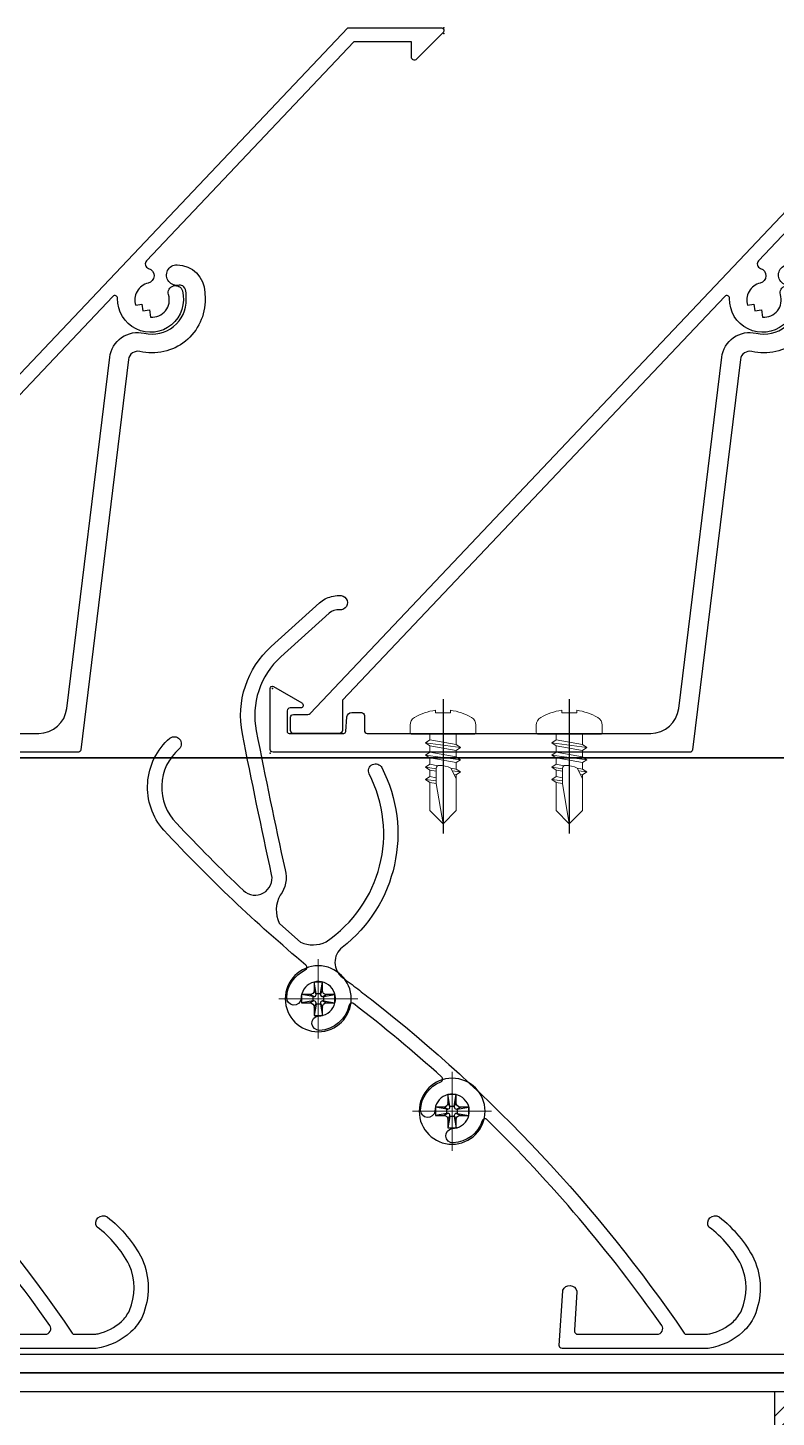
# Model space of a CAD drawing. Header units: millimetres. Extents: x 652937 to 1670132, y 1473552 to 2851037.
# Drawn here: x 781861.5 to 781941, y 1493855 to 1494002.5 of the extents above; entities that cross this region are included whole.
import ezdxf

# ---------------------------------------------------------------- set-up
doc = ezdxf.new("R2010")
doc.units = ezdxf.units.MM
doc.set_wipeout_variables(frame=1)
doc.linetypes.add('CENTER', pattern=[50.800000000000004, 31.75, -6.35, 6.35, -6.35])
doc.linetypes.add('HIDDEN', pattern=[0.375, 0.25, -0.125])
doc.layers.add('000 - STRUCTURE_STEEL_ACCESORIES_DEF_SUB', color=7, linetype='Continuous', plot=False)
doc.layers.add('010 - ASPG_EXTR_DEF_SUB', color=7, linetype='Continuous', plot=False)
for name, color, linetype in [('000 - STRUCTURE_STEEL_ACCESORIES_SUB_COLOR_3', 7, 'Continuous'), ('010 - ASPG_ACCESSORIES_HATCH_', 7, 'Continuous'), ('010 - ASPG_ACCESSORIES_MAIN_COLOR_1', 7, 'Continuous'), ('010 - ASPG_ACCESSORIES_SUB_COLOR_1', 7, 'Continuous'), ('010 - ASPG_EXTR_MAIN_COLOR_2', 7, 'Continuous'), ('010 - ASPG_FASTERN_HIDDEN_', 7, 'Continuous'), ('010 - ASPG_FASTERN_MAIN_COLOR_1', 7, 'Continuous'), ('010 - ASPG_FASTERN_SUB_COLOR_2', 7, 'Continuous'), ('010 - ASPG_FRAMING_MAIN_COLOR_2', 7, 'Continuous'), ('010 - ASPG_FRAMING_SUB_COLOR_2', 7, 'Continuous'), ('010 - ASPG_FRAMING_WIPEOUT_', 7, 'Continuous'), ('BOLT & SCREW', 7, 'Continuous'), ('Center Line', 7, 'CENTER'), ('tube-stopper', 7, 'Continuous')]:
    doc.layers.add(name, color=color, linetype=linetype)
doc.layers.add('12-GRID', color=7, linetype='CENTER', lineweight=13)
doc.layers.add('SCREW', color=7, linetype='Continuous', lineweight=5)

# ---------------------------------------------------------------- blocks, each defined once
blk = doc.blocks.new('*U8431')
at = {"layer": '12-GRID', "color": 7, "linetype": 'CENTER'}
blk.add_line((0, 6.142561988594025), (0, -18.19999999999891), dxfattribs=at)
at = {"layer": 'BOLT & SCREW', "color": 7}
for p, q in [((-4.170000000000073, 5.049999999999272), (-4.170000000000073, 1.200000000000728)), ((3.127500000000509, 5.450000000000728), (-3.127500000000509, 5.450000000000728)), ((-2.084999999999127, 5.049999999999272), (-2.084999999999127, 1.200000000000728)), ((2.084999999999127, 5.049999999999272), (2.084999999999127, 1.200000000000728)), ((4.170000000000073, 5.049999999999272), (4.170000000000073, 1.200000000000728)), ((-5.5, 0.5499999999992724), (-5.5, 0)), ((5.5, 0), (-5.5, 0)), ((-5.200000000000728, 0.8500000000003638), (-4.170000000000073, 1.200000000000728)), ((5.200000000000728, 0.8500000000003638), (-5.200000000000728, 0.8500000000003638)), ((4.170000000000073, 1.200000000000728), (-4.170000000000073, 1.200000000000728)), ((-2.57630675031578, 0.8500000000003638), (-2.084999999999127, 1.200000000000728)), ((-2.084999999999127, -1.547816335794778), (-2.084999999999127, 0)), ((2.44630675031658, 0.8500000000003638), (2.084999999999127, 1.200000000000728)), ((2.084999999999013, -1.047816335789321), (2.084999999999127, 0)), ((5.200000000000728, 0.8500000000003638), (4.170000000000073, 1.200000000000728)), ((5.5, 0.5499999999992724), (5.5, 0)), ((-2.729999999999563, -1.899999999995998), (2.729999999999563, -1.399999999995998)), ((-2.084999999999127, -1.547816335789321), (2.084999999999127, -1.047816335789321)), ((2.729999999999563, -1.399999999995998), (2.084999999999127, -1.047816335789321)), ((2.729999999999563, -1.399999999995998), (2.084999999999127, -1.752183664200857)), ((-2.729999999999563, -1.899999999995998), (-2.084999999999127, -1.547816335789321)), ((-2.729999999999563, -1.899999999995998), (-2.084999999999127, -2.252183664200857)), ((-2.084999999999127, -2.252183664200857), (2.084999999999127, -1.752183664200857)), ((-2.084999999999013, -3.347816335790412), (-2.084999999999127, -2.252183664206314)), ((-2.084999999999127, -3.347816335790412), (2.084999999999127, -2.847816335790412)), ((2.084999999999013, -2.847816335790412), (2.0849999999989, -1.752183664201084)), ((2.729999999999563, -3.19999999999709), (2.084999999999127, -2.847816335790412)), ((-2.729999999999563, -3.69999999999709), (2.729999999999563, -3.19999999999709)), ((-2.729999999999563, -3.69999999999709), (-2.084999999999127, -3.347816335790412)), ((-2.729999999999563, -3.69999999999709), (-2.084999999999127, -4.052183664201948)), ((-2.084999999999127, -4.052183664201948), (2.084999999999127, -3.552183664201948)), ((-2.0849999999989, -5.147816335791504), (-2.084999999999013, -4.052183664201948)), ((2.729999999999563, -3.19999999999709), (2.084999999999127, -3.552183664201948)), ((2.084999999999241, -4.647816335791504), (2.084999999999241, -3.552183664201948)), ((-2.729999999999563, -5.499999999998181), (2.729999999999563, -4.999999999998181)), ((-2.729999999999563, -5.499999999998181), (2.729999999999563, -4.999999999998181)), ((-2.729999999999563, -5.499999999998181), (-2.084999999999127, -5.147816335791504)), ((-2.729999999999563, -5.499999999998181), (-2.084999999999127, -5.147816335791504)), ((-2.729999999999563, -5.499999999998181), (-2.084999999999127, -5.852183664203039)), ((-2.729999999999563, -5.499999999998181), (-2.084999999999127, -5.852183664203039)), ((-2.084999999999127, -5.147816335791504), (2.084999999999127, -4.647816335791504)), ((-2.084999999999127, -5.147816335791504), (2.084999999999127, -4.647816335791504)), ((-2.084999999999127, -5.852183664203039), (2.084999999999127, -5.352183664203039)), ((-2.084999999999127, -5.852183664203039), (2.084999999999127, -5.352183664203039)), ((-2.084999999999127, -6.947816335792595), (-2.0849999999989, -5.852183664203039)), ((-2.084999999999127, -6.947816335792595), (-2.084999999999127, -5.852183664203039)), ((2.729999999999563, -4.999999999998181), (2.084999999999127, -4.647816335791504)), ((2.729999999999563, -4.999999999998181), (2.084999999999127, -4.647816335791504)), ((2.729999999999563, -4.999999999998181), (2.084999999999127, -5.352183664203039)), ((2.729999999999563, -4.999999999998181), (2.084999999999127, -5.352183664203039)), ((2.084999999999127, -6.447816335792595), (2.084999999999127, -5.352183664203039)), ((2.084999999999127, -6.447816335792595), (2.084999999999241, -5.352183664203039)), ((-2.729999999999563, -7.299999999999272), (2.729999999999563, -6.799999999999272)), ((-2.729999999999563, -7.299999999999272), (-2.084999999999127, -6.947816335792595)), ((-2.729999999999563, -7.299999999999272), (-2.084999999999127, -7.652183664204131)), ((-2.084999999999127, -6.947816335792595), (2.084999999999127, -6.447816335792595)), ((-2.084999999999127, -7.652183664204131), (2.084999999999127, -7.152183664204131)), ((2.729999999999563, -6.799999999999272), (2.084999999999127, -6.447816335792595)), ((2.729999999999563, -6.799999999999272), (2.084999999999127, -7.152183664204131)), ((2.084999999999127, -8.247816335793686), (2.084999999999127, -7.152183664204131)), ((-2.729999999999563, -9.099999999998545), (-2.084999999999127, -8.747816335793686)), ((-2.084999999999127, -8.747816335793686), (-2.084999999999127, -7.652183664204131)), ((-2.084999999999127, -8.747816335793686), (-1.064489079482883, -8.605286877620529)), ((0.4333070988686814, -8.43729858455481), (2.084999999999127, -8.247816335793686)), ((0.7141825614198751, -8.775605983184505), (2.729999999999563, -8.599999999998545)), ((2.729999999999563, -8.599999999998545), (2.084999999999127, -8.247816335793686)), ((2.729999999999563, -8.599999999998545), (2.084999999999127, -8.952183664205222)), ((-2.729999999999563, -9.099999999998545), (-1.568355612604137, -8.982641209644498)), ((-2.729999999999563, -9.099999999998545), (-2.084999999999127, -9.452183664205222)), ((-2.084999999999127, -9.452183664205222), (-1.629698446698967, -9.388594061787444)), ((-2.084999999999127, -10.54781633579296), (-2.084999999999127, -9.452183664205222)), ((0.7141825614198751, -9.102437496409038), (2.084999999999127, -8.952183664205222)), ((0.7141825614198751, -10.20507654483481), (2.084999999999127, -10.04781633579296)), ((2.084999999999127, -10.04781633579296), (2.084999999999127, -8.952183664205222)), ((2.729999999999563, -10.39999999999964), (2.084999999999127, -10.04781633579296)), ((-2.729999999999563, -10.89999999999964), (-2.084999999999127, -10.54781633579296)), ((-2.729999999999563, -10.89999999999964), (-1.844567201240352, -10.81054635710279)), ((-2.729999999999563, -10.89999999999964), (-2.084999999999127, -11.25218366420449)), ((-2.084999999999127, -10.54781633579296), (-1.798826981090315, -10.50784803706301)), ((-2.084999999999127, -11.25218366420449), (-1.907557413303948, -11.22740118002912)), ((-2.084999999999127, -12.40167565273805), (-2.084999999999127, -11.25218366420449)), ((0.7141825614198751, -10.57560598318378), (2.729999999999563, -10.39999999999964)), ((0.7141825614198751, -10.90243749640831), (2.084999999999127, -10.75218366420449)), ((2.729999999999563, -10.39999999999964), (2.084999999999127, -10.75218366420449)), ((2.084999999999127, -10.75218366420449), (2.084999999999127, -15.59999999999854)), ((-2.084999999999127, -12.40167565273805), (-2.084999999999127, -15.59999999999854)), ((0, -17.19999999999891), (-2.084999999999127, -15.59999999999854)), ((0, -17.19999999999891), (2.084999999999127, -15.59999999999854))]:
    blk.add_line(p, q, dxfattribs=at)
blk.add_lwpolyline([(0, -17.19999999999891), (0.7141825614198751, -11.45704931750151), (0.7141825614198751, -8.736688384093213, 0.4176573264866609), (0.4106596181591158, -8.436709070021607, 0.07099332720072511), (-1.529698998669119, -8.726820576112004), (-2.084999999999127, -12.40167565273805)], format="xyb", dxfattribs=at)
for centre, radius, start, end in [((-3.127500000000509, 3.891492187500262), 1.55850781249987, 48.01707852331997, 131.98292147668), ((0, -0.1840312499989523), 5.634031249999114, 68.2799117114248, 111.7200882885752), ((3.127500000000509, 3.891492187500262), 1.558507812499965, 48.01707852331997, 131.98292147668), ((-5.200000000000728, 0.5499999999992724), 0.3, 90, 180), ((5.200000000000728, 0.5499999999992724), 0.3, 0, 90)]:
    blk.add_arc(centre, radius, start, end, dxfattribs=at)
blk = doc.blocks.new('G$C7D677D58')
at = {"layer": 'tube-stopper'}
h = blk.add_hatch(dxfattribs=at)
h.set_pattern_fill('ANSI35', scale=0.02, angle=280.6768409131589, style=0)
h.set_pattern_definition([(145.6768409131589, (67.45353497568851, -13.09426057516771), (0.00281929956869494, 0.00412935224241727), []), (145.6768409131589, (67.45006064978782, -13.09491560150343), (0.00281929956869494, 0.00412935224241727), [0.006249999999999968, -0.001249999999999992, 0, -0.001249999999999992])])
h.paths.add_polyline_path([(0.02989179726182556, 0.01545000000078289), (0.02447319464567954, 0.01545000000078289), (0.02447319464567954, 0.0005500000004303729), (0.02989179726182556, 0.0005500000004303729)])
at = {"layer": '000 - STRUCTURE_STEEL_ACCESORIES_DEF_SUB', "color": 7, "ltscale": 0.1}
blk.add_line((0.03829179726176335, 0.007999999999924512), (0, 0.007999999999924512, -2.806346833239134e-06), dxfattribs=at)
at = {"layer": '000 - STRUCTURE_STEEL_ACCESORIES_SUB_COLOR_3', "color": 7}
for p, q in [((0.01247319464710017, 0.01492820323028354, -2.806346833239134e-06), (0.007673194646940829, 0.01492820323028354, -2.806346833239134e-06)), ((0.01327319464712673, 0, -2.806346833239134e-06), (0.01327319464712673, 0.01599999999996271, -2.806346833239134e-06)), ((0.01327319464712673, 0.01599999999996271, -2.806346833239134e-06), (0.01447319464705288, 0.01599999999996271, -2.806346833239134e-06)), ((0.01447319464705288, 0.01599999999996271, -2.806346833239134e-06), (0.01447319464705288, 0, -2.806346833239134e-06)), ((0.02989179726182556, 0), (0.02989179726182556, 0.01599999999996271)), ((0.02989179726182556, 0.01599999999996271), (0.03109179726175171, 0.01599999999996271)), ((0.03109179726175171, 0.01599999999996271), (0.03109179726175171, 0)), ((0.03109179726175171, 0.001071796769679167), (0.03109179726175171, 0.01492820323028354)), ((0.03589179726191105, 0.01492820323028354), (0.03109179726175171, 0.01492820323028354)), ((0.002400000000079672, 0.01199999999994361, -2.806346833239134e-06), (0.001600000000053114, 0.01119999999991705, -2.806346833239134e-06)), ((0.006873194647141645, 0.01199999999994361, -2.806346833239134e-06), (0.002400000000079672, 0.01199999999994361, -2.806346833239134e-06)), ((0.006873194647141645, 0.002803847577297347, -2.806346833239134e-06), (0.006873194647141645, 0.01319615242266536, -2.806346833239134e-06)), ((0.01327319464712673, 0.002803847577297347, -2.806346833239134e-06), (0.01327319464712673, 0.01319615242266536, -2.806346833239134e-06)), ((0.03669179726193761, 0.002803847577297347), (0.03669179726193761, 0.01319615242266536)), ((0.001600000000053114, 0.00479999999993197, -2.806346833239134e-06), (0.001600000000053114, 0.01119999999991705, -2.806346833239134e-06)), ((0.006873194647141645, 0.01119999999991705, -2.806346833239134e-06), (0.001600000000053114, 0.01119999999991705, -2.806346833239134e-06)), ((0.01247319464710017, 0.01146410161504718, -2.806346833239134e-06), (0.007673194646940829, 0.01146410161504718, -2.806346833239134e-06)), ((0.03589179726191105, 0.01146410161504718), (0.03109179726175171, 0.01146410161504718)), ((0.006873194647141645, 0.00479999999993197, -2.806346833239134e-06), (0.001600000000053114, 0.00479999999993197, -2.806346833239134e-06)), ((0.002400000000079672, 0.003999999999905413, -2.806346833239134e-06), (0.001600000000053114, 0.00479999999993197, -2.806346833239134e-06)), ((0.01247319464710017, 0.00453589838480184, -2.806346833239134e-06), (0.007673194646940829, 0.00453589838480184, -2.806346833239134e-06)), ((0.03589179726191105, 0.00453589838480184), (0.03109179726175171, 0.00453589838480184)), ((0.006873194647141645, 0.003999999999905413, -2.806346833239134e-06), (0.002400000000079672, 0.003999999999905413, -2.806346833239134e-06)), ((0.01247319464710017, 0.001071796769679167, -2.806346833239134e-06), (0.007673194646940829, 0.001071796769679167, -2.806346833239134e-06)), ((0.01447319464705288, 0, -2.806346833239134e-06), (0.01327319464712673, 0, -2.806346833239134e-06)), ((0.03109179726175171, 0), (0.02989179726182556, 0)), ((0.03589179726191105, 0.001071796769679167), (0.03109179726175171, 0.001071796769679167))]:
    blk.add_line(p, q, dxfattribs=at)
at = {"layer": '000 - STRUCTURE_STEEL_ACCESORIES_SUB_COLOR_3', "color": 7, "linetype": 'HIDDEN'}
for p, q in [((0.02989179726182556, 0.01199999999994361), (0.01447319464705288, 0.01199999999994361, -2.806346833239134e-06)), ((0.02989179726182556, 0.01119999999991705), (0.01447319464705288, 0.01119999999991705, -2.806346833239134e-06)), ((0.02989179726182556, 0.00479999999993197), (0.01447319464705288, 0.00479999999993197, -2.806346833239134e-06)), ((0.02989179726182556, 0.003999999999905413), (0.01447319464705288, 0.003999999999905413, -2.806346833239134e-06))]:
    blk.add_line(p, q, dxfattribs=at)
at = {"layer": '000 - STRUCTURE_STEEL_ACCESORIES_SUB_COLOR_3', "color": 7, "elevation": -2.806346833239134e-06}
for points in [[(0.007673194646940829, 0.01492820323028354, 0.4618802153516978), (0.007673194646940829, 0.01146410161504718, 0.2309401076757868), (0.007673194646940829, 0.00453589838480184, 0.461880215351701), (0.007673194646940829, 0.001071796769679167)], [(0.01247319464710017, 0.01492820323028354, -0.4618802153516978), (0.01247319464710017, 0.01146410161504718, -0.2309401076757868), (0.01247319464710017, 0.00453589838480184, -0.461880215351701), (0.01247319464710017, 0.001071796769679167)], [(0.03589179726191105, 0.01492820323028354, -0.4618802153516978), (0.03589179726191105, 0.01146410161504718, -0.2309401076757868), (0.03589179726191105, 0.00453589838480184, -0.4618802153517009), (0.03589179726191105, 0.001071796769679167)]]:
    blk.add_lwpolyline(points, format="xyb", dxfattribs=at)
at = {"layer": 'tube-stopper', "color": 7}
blk.add_lwpolyline([(0.02989179726182556, 0.01545000000078289), (0.02447319464567954, 0.01545000000078289), (0.02447319464567954, 0.0005500000004303729), (0.02989179726182556, 0.0005500000004303729)], close=True, dxfattribs=at)
blk = doc.blocks.new('000_ASPG_TYP_FILES__ASPG_BK_TYPE_1')
at = {"layer": '010 - ASPG_ACCESSORIES_HATCH_'}
h = blk.add_hatch(dxfattribs=at)
h.set_pattern_fill('ANSI32', scale=10, angle=360)
h.set_pattern_definition([(315, (-21437.95921343371, -50286.00325589178), (-2.651650429449554, -2.651650429449553), []), (315, (-21436.19144648369, -50286.00325589178), (-2.651650429449554, -2.651650429449553), [])])
h.paths.add_polyline_path([(2.273743415770468e-10, -31.40024941744377), (3.000000000156434, -31.40024941744377), (3.000000000156433, -50.00000000023283), (0, -50.00000000023283)])
h.paths.add_polyline_path([(0, -2.78305378742516e-10), (11.78062006374603, -2.78305378742516e-10), (11.91500000004453, -0.1825785293985973), (11.91500000004453, -1.247816336041069), (11.27000000019507, -1.60000000033142), (11.91500000004453, -1.952183664621771), (11.91500000004453, -3.000000000321052), (3.000000000156433, -3.000000000321052), (3.000000000156433, -23.40024941740558), (2.273736754432321e-10, -23.40024941740558)])
h.paths.add_polyline_path([(16.08500000020285, -1.452183664519907), (16.73000000005231, -1.100000000229556), (16.08500000020285, -0.7478163361665793), (16.08500000020285, -2.78305378742516e-10), (25.00000000009095, -2.78305378742516e-10), (25.00000000009095, -3.000000000321052), (16.08500000020285, -2.984802567931183)])
at = {"layer": '010 - ASPG_ACCESSORIES_MAIN_COLOR_1', "color": 7}
blk.add_lwpolyline([(25.00000000009095, -2.78305378742516e-10), (0, -2.78305378742516e-10), (0, -50.00000000023283), (3.000000000156433, -50.00000000023283), (3.000000000156433, -3.000000000321052), (25.00000000009095, -3.000000000321052)], close=True, dxfattribs=at)
at = {"layer": '010 - ASPG_ACCESSORIES_SUB_COLOR_1', "color": 7, "elevation": -0.002806346833239131}
for points in [[(0, -2.78305378742516e-10), (11.78062006374603, -2.78305378742516e-10), (11.91500000004453, -0.1825785293985973), (11.91500000004453, -1.247816336041069), (11.27000000019507, -1.60000000033142), (11.91500000004453, -1.952183664621771), (11.91500000004453, -3.000000000321052), (3.000000000156433, -3.000000000321052), (3.000000000156433, -23.40024941740558), (2.273736754432321e-10, -23.40024941740558)], [(16.08500000020285, -1.452183664519907), (16.73000000005231, -1.100000000229556), (16.08500000020285, -0.7478163361665793), (16.08500000020285, -2.78305378742516e-10), (25.00000000009095, -2.78305378742516e-10), (25.00000000009095, -3.000000000321052), (16.08500000020285, -2.984802567931183)], [(2.273736754432321e-10, -31.40024941744377), (3.000000000156433, -31.40024941744377), (3.000000000156433, -50.00000000023283), (0, -50.00000000023283)]]:
    blk.add_lwpolyline(points, close=True, dxfattribs=at)
blk = doc.blocks.new('000_ASPG_TYP_FILES_20260218-041527_ASPG_BK_TYPE_2')
at = {"layer": '010 - ASPG_ACCESSORIES_HATCH_'}
h = blk.add_hatch(dxfattribs=at)
h.set_pattern_fill('ANSI32', scale=10)
h.set_pattern_definition([(45, (-3428.177979928396, 1640.95329417633), (-2.651650429449553, 2.651650429449553), []), (45, (-3426.410212978396, 1640.95329417633), (-2.651650429449553, 2.651650429449553), [])])
h.paths.add_polyline_path([(0, 49.99999999995453), (-4.999999999995453, 49.99999999995453), (-4.999999999995453, 4.999999999995453), (-49.99999999995453, 4.999999999995453), (-49.99999999995453, 0), (0, 0)])
at = {"layer": '010 - ASPG_ACCESSORIES_MAIN_COLOR_1', "color": 7}
blk.add_lwpolyline([(0, 49.99999999995453), (-4.999999999995453, 49.99999999995453), (-4.999999999995453, 4.999999999995453), (-49.99999999995453, 4.999999999995453), (-49.99999999995453, 0), (0, 0)], close=True, dxfattribs=at)
blk = doc.blocks.new('000_ASPG_TYP_FILES_EXPANSION_BOLT_1')
at = {"layer": '010 - ASPG_FASTERN_HIDDEN_', "color": 7, "linetype": 'CENTER'}
blk.add_line((-15.26864065614063, 9.349345953436885e-16), (74.85623900254723, -4.583622674533936e-15), dxfattribs=at)
at = {"layer": '010 - ASPG_FASTERN_MAIN_COLOR_1', "color": 7}
for p, q in [((-8.000000000029104, 7.211963661015035), (-7.359999999956925, 7.851963660985349)), ((-7.359999999956925, 7.851963660985349), (-2.24000000001979, 7.851963660985348)), ((-1.600000000034924, 7.211963661015034), (-2.24000000001979, 7.851963660985348)), ((-8.000000000029104, 7.211963661015035), (-8.000000000029104, -7.211963661000481)), ((-1.600000000034924, 7.211963661015034), (-1.600000000034925, -7.211963661000482)), ((-7.359999999956926, 3.925981830441743), (-2.24000000001979, 3.925981830441742)), ((-7.359999999956926, -3.92598183042719), (-2.240000000019791, -3.92598183042719)), ((-7.359999999956927, -7.851963660985347), (-8.000000000029104, -7.211963661000481)), ((-2.240000000019791, -7.851963660985348), (-1.600000000034925, -7.211963661000482)), ((-7.359999999956927, -7.851963660985347), (-2.240000000019791, -7.851963660985348))]:
    blk.add_line(p, q, dxfattribs=at)
blk.add_lwpolyline([(-1.600000000034925, -8.400000000052387), (-5.143516556450961e-16, -8.400000000052387), (5.143516556450961e-16, 8.400000000052387), (-1.600000000034924, 8.400000000052387)], close=True, dxfattribs=at)
for centre, radius, start, end in [((-4.66958333333605, 5.888972745771753), 3.330416666666676, 143.8846352637614, 216.115364737895), ((-4.930416666640667, 5.888972745771753), 3.330416666666676, 323.884635262105, 36.11536473623859), ((4.361666666693054, -2.670750561156677e-16), 12.36166666666667, 161.4825631773627, 198.5174368226373), ((-13.96166666666977, 8.549055197049716e-16), 12.36166666666667, 341.4825631773626, 18.51743682263733), ((-4.66958333333605, -5.888972745771753), 3.330416666666676, 143.884635262105, 216.1153647362386), ((-4.930416666640667, -5.888972745771753), 3.330416666666676, 323.8846352637614, 36.11536473789496)]:
    blk.add_arc(centre, radius, start, end, dxfattribs=at)
at = {"layer": '010 - ASPG_FASTERN_SUB_COLOR_2', "color": 7}
for p, q in [((50.50000000005821, 4.000000000014549), (60.29349832783919, 4.565945234964598)), ((60.29349832783919, 4.565945234964598), (60.29349832783919, -1.068101395154376)), ((-10.9215796769422, 4.000000000014553), (-11.72089587236405, 2.799999999973807)), ((-10.9215796769422, 4.000000000014553), (-11.61439999999129, -4.000000000014551)), ((-10.33270272545633, 2.799999999973807), (-10.9215796769422, 4.000000000014553)), ((-9.535979677020805, 4.000000000014553), (-10.33270272545633, 2.799999999973807)), ((-9.535979677020805, 4.000000000014553), (-10.22880000004079, -4.000000000014551)), ((-8.947102725418517, 2.799999999973807), (-9.535979677020805, 4.000000000014553)), ((-8.150379676982993, 4.000000000014553), (-8.947102725418517, 2.799999999973807)), ((-8.150379676982993, 4.000000000014553), (-8.84320000000298, -4.000000000014551)), ((0.6632203230692542, 4.000000000014552), (-0.1335027254826853, 2.799999999973807)), ((0.6632203230692542, 4.000000000014552), (-0.02959999995073328, -4.000000000014552)), ((1.25209727458423, 2.799999999973807), (0.6632203230692542, 4.000000000014552)), ((2.048820323019755, 4.000000000014552), (1.25209727458423, 2.799999999973807)), ((2.048820323019755, 4.000000000014552), (1.355999999999767, -4.000000000014552)), ((2.637697274622042, 2.799999999973807), (2.048820323019755, 4.000000000014552)), ((3.434420323057566, 4.000000000014552), (2.637697274622042, 2.799999999973807)), ((3.434420323057566, 4.000000000014552), (2.741600000037578, -4.000000000014552)), ((4.023297274572542, 2.799999999973806), (3.434420323057566, 4.000000000014552)), ((4.820020323008066, 4.000000000014552), (4.023297274572542, 2.799999999973806)), ((4.820020323008066, 4.000000000014552), (4.127199999988079, -4.000000000014552)), ((5.408897274610354, 2.799999999973806), (4.820020323008066, 4.000000000014552)), ((6.205620323045878, 4.000000000014552), (5.408897274610354, 2.799999999973806)), ((6.205620323045878, 4.000000000014552), (5.512800000025891, -4.000000000014552)), ((6.79449727453175, 2.799999999973806), (6.205620323045878, 4.000000000014552)), ((7.591220322996378, 4.000000000014551), (6.79449727453175, 2.799999999973806)), ((7.591220322996378, 4.000000000014551), (6.898399999947287, -4.000000000014552)), ((8.180097274598666, 2.799999999973806), (7.591220322996378, 4.000000000014551)), ((8.97682032303419, 4.000000000014551), (8.180097274598666, 2.799999999973806)), ((8.97682032303419, 4.000000000014551), (8.284000000014203, -4.000000000014553)), ((9.565697274520062, 2.799999999973806), (8.97682032303419, 4.000000000014551)), ((10.362420323072, 4.000000000014551), (9.565697274520062, 2.799999999973806)), ((10.362420323072, 4.000000000014551), (9.669600000052014, -4.000000000014553)), ((10.95129727458698, 2.799999999973806), (10.362420323072, 4.000000000014551)), ((11.7480203230225, 4.000000000014551), (10.95129727458698, 2.799999999973806)), ((11.7480203230225, 4.000000000014551), (11.05520000000251, -4.000000000014553)), ((12.33689727462479, 2.799999999973806), (11.7480203230225, 4.000000000014551)), ((13.13362032306031, 4.000000000014551), (12.33689727462479, 2.799999999973806)), ((13.13362032306031, 4.000000000014551), (12.44080000004033, -4.000000000014553)), ((13.13362032306031, 4.000000000014551), (47.5000000000291, 4.000000000014549)), ((47.5000000000291, 3.000000000043653), (47.5000000000291, 4.000000000014549)), ((50.50000000005821, 3.000000000043653), (47.5000000000291, 3.000000000043653)), ((50.50000000005821, 1.999999999956341), (50.50000000005821, 4.000000000014549)), ((67.5, 4.000000000014547), (60.29349832783919, 3.279349832839213)), ((67.5, -4.000000000014556), (67.5, 4.000000000014547)), ((-13.0000000000291, 1.999999999956345), (-12.16536610751064, 2.78428793490457)), ((-13.0000000000291, -1.999999999956343), (-13.0000000000291, 1.999999999956345)), ((-11.72089587236405, 2.799999999973807), (-12.20587009846349, -2.799999999973806)), ((-12.16536610751064, 2.78428793490457), (-11.71493255696259, 2.844075092638378)), ((-10.33270272545633, 2.799999999973807), (-10.81767695155577, -2.799999999973806)), ((-8.947102725418517, 2.799999999973807), (-9.432076951488853, -2.799999999973806)), ((1.25209727458423, 2.799999999973807), (0.7671230484847908, -2.799999999973807)), ((2.637697274622042, 2.799999999973807), (2.152723048435291, -2.799999999973807)), ((4.023297274572542, 2.799999999973806), (3.538323048473103, -2.799999999973807)), ((5.408897274610354, 2.799999999973806), (4.923923048423603, -2.799999999973807)), ((6.79449727453175, 2.799999999973806), (6.309523048461415, -2.799999999973807)), ((8.180097274598666, 2.799999999973806), (7.695123048499227, -2.799999999973807)), ((9.565697274520062, 2.799999999973806), (9.080723048449727, -2.799999999973807)), ((10.95129727458698, 2.799999999973806), (10.46632304848754, -2.799999999973807)), ((12.33689727462479, 2.799999999973806), (11.85192304843804, -2.799999999973807)), ((50.50000000005821, 1.999999999956341), (51.5000000000291, 1.999999999956341)), ((56.22075922007207, 1.999999999956341), (57.5, 1.999999999956341)), ((50.50000000005821, -4.000000000014555), (50.50000000005821, 1.04255772453325)), ((50.65813716000412, 1.193949539578167), (51.02902187901782, 1.193949539578167)), ((52.02902187898871, 0.1939495396072712), (52.02902187898871, -0.7475786201248443)), ((52.5, 0.999999999970893), (52.5, -3.214697847761802e-15)), ((54.72792407794623, -0.3162277660012511), (55.27207592205377, 1.316227765986693)), ((55.03590488355258, -1.104050547830415), (55.74926603140193, 0.7656552351108951)), ((56.68357206514338, 1.409183307376221), (57.11225793708581, 1.409183307376221)), ((58.11087046129978, 0.4618428399699006), (58.17742339696269, -0.8002381526894204)), ((58.5, 0.9999999999708926), (58.5, -0.03725061344448835)), ((53.5, -0.9999999999708995), (53.77924077992793, -0.9999999999708995)), ((59.4620560821204, -1.036530483703249), (60.29349832783919, -1.068101395154376)), ((-13.0000000000291, -1.999999999956343), (-12.16536610751064, -2.835704890574561)), ((-11.61439999999129, -4.000000000014551), (-12.20587009846349, -2.799999999973806)), ((-10.81767695155577, -2.799999999973806), (-11.61439999999129, -4.000000000014551)), ((-10.22880000004079, -4.000000000014551), (-10.81767695155577, -2.799999999973806)), ((-9.432076951488853, -2.799999999973806), (-10.22880000004079, -4.000000000014551)), ((-8.84320000000298, -4.000000000014551), (-9.432076951488853, -2.799999999973806)), ((-8.046476951567456, -2.799999999973806), (-8.84320000000298, -4.000000000014551)), ((0.7671230484847908, -2.799999999973807), (-0.02959999995073328, -4.000000000014552)), ((1.355999999999767, -4.000000000014552), (0.7671230484847908, -2.799999999973807)), ((2.152723048435291, -2.799999999973807), (1.355999999999767, -4.000000000014552)), ((2.741600000037578, -4.000000000014552), (2.152723048435291, -2.799999999973807)), ((3.538323048473103, -2.799999999973807), (2.741600000037578, -4.000000000014552)), ((4.127199999988079, -4.000000000014552), (3.538323048473103, -2.799999999973807)), ((4.923923048423603, -2.799999999973807), (4.127199999988079, -4.000000000014552)), ((5.512800000025891, -4.000000000014552), (4.923923048423603, -2.799999999973807)), ((6.309523048461415, -2.799999999973807), (5.512800000025891, -4.000000000014552)), ((6.898399999947287, -4.000000000014552), (6.309523048461415, -2.799999999973807)), ((7.695123048499227, -2.799999999973807), (6.898399999947287, -4.000000000014552)), ((8.284000000014203, -4.000000000014553), (7.695123048499227, -2.799999999973807)), ((9.080723048449727, -2.799999999973807), (8.284000000014203, -4.000000000014553)), ((9.669600000052014, -4.000000000014553), (9.080723048449727, -2.799999999973807)), ((10.46632304848754, -2.799999999973807), (9.669600000052014, -4.000000000014553)), ((11.05520000000251, -4.000000000014553), (10.46632304848754, -2.799999999973807)), ((11.85192304843804, -2.799999999973807), (11.05520000000251, -4.000000000014553)), ((12.44080000004033, -4.000000000014553), (11.85192304843804, -2.799999999973807)), ((53.02902187895961, -1.747578620095741), (54.10159884969471, -1.747578620095741)), ((59.17603592126397, -1.747578620095741), (60.29349832783919, -1.747578620095741)), ((60.29349832783919, -1.747578620095741), (60.29349832783919, -4.689106779886064)), ((12.50000000005821, -4.000000000014553), (47.5000000000291, -4.000000000014555)), ((47.5000000000291, -4.000000000014555), (47.5000000000291, -3.000000000043659)), ((47.5000000000291, -3.000000000043659), (50.50000000005821, -3.000000000043659)), ((60.29349832783919, -4.689106779886064), (50.50000000005821, -4.000000000014555)), ((60.29349832783919, -3.27934983283922), (67.5, -4.000000000014556))]:
    blk.add_line(p, q, dxfattribs=at)
for centre, start, end in [((51.5000000000291, 0.9999999999708931), 0, 90), ((56.22075922007207, 0.9999999999708927), 90, 161.565051177078), ((57.5, 0.9999999999708926), 0, 90), ((51.02902187901782, 0.1939495396072712), 0, 121.939390925067), ((56.68357206514338, 0.4091833074053249), 90, 159.1163175735186), ((57.11225793708581, 0.4091833074053249), 3.018565158218145, 90), ((53.02902187895961, -0.7475786201248443), 180, 270), ((53.5, -3.27593018771917e-15), 180, 270), ((53.77924077992793, -3.293028754085677e-15), 270, 341.565051177078), ((54.10159884969471, -0.7475786201248444), 270, 339.1163175735186), ((59.17603592126397, -0.7475786201248448), 183.0185651582182, 270), ((59.4999999999709, -0.03725061344448841), 180, 267.825451638266)]:
    blk.add_arc(centre, 1, start, end, dxfattribs=at)
blk = doc.blocks.new('*U8433')
at = {"color": 7}
for name, p, rotation in [('*U8431', (-10.99999999996726, -3.000000000042746, 0.002806346833239138), 180), ('000_ASPG_TYP_FILES_EXPANSION_BOLT_1', (-52.50000000007232, -44.99999999998543, 0.002806346833239131), 270)]:
    blk.add_blockref(name, p, dxfattribs=dict(at, rotation=rotation))
for name, p in [('000_ASPG_TYP_FILES_20260218-041527_ASPG_BK_TYPE_2', (-25.00000000013642, -49.99999999967622, 0.002806346833239131)), ('000_ASPG_TYP_FILES__ASPG_BK_TYPE_1', (-25.00000000009095, 2.78305378742516e-10, 0.002806346833239131))]:
    blk.add_blockref(name, p, dxfattribs=at)
at = {"color": 7, "xscale": 1000, "yscale": 1000, "zscale": 1000}
blk.add_blockref('G$C7D677D58', (-46.47319464580869, -34.50000000042019, 0.002806346833239131), dxfattribs=at)
blk = doc.blocks.new('PZG35-9D5')
at = {"layer": 'Center Line', "color": 7}
blk.add_line((1.4210854715202e-14, 3.733653355866409), (1.4210854715202e-14, -10.53404386090006), dxfattribs=at)
at = {"layer": 'SCREW', "color": 7}
for p, q in [((-1.399999999999963, 2.842170943040401e-14), (-1.399999999999963, -1.090192378864657)), ((1.399999999999991, 0), (1.399999999999991, -0.5901923788647139)), ((-1.850000000000009, -1.399999999999977), (1.850000000000037, -0.8999999999999773)), ((-1.850000000000009, -1.399999999999977), (-1.399999999999963, -1.090192378864685)), ((-1.850000000000009, -1.399999999999977), (-1.399999999999963, -1.709807621135297)), ((-1.399999999999963, -1.090192378864685), (1.399999999999991, -0.5901923788646855)), ((-1.399999999999963, -1.709807621135297), (1.399999999999991, -1.209807621135297)), ((1.850000000000037, -0.8999999999999773), (1.399999999999991, -0.5901923788646855)), ((1.850000000000037, -0.8999999999999773), (1.399999999999991, -1.209807621135297)), ((1.399999999999991, -1.209807621135269), (1.399999999999991, -1.890192378864725)), ((-1.850000000000009, -2.699999999999989), (1.850000000000037, -2.199999999999989)), ((-1.850000000000009, -2.699999999999989), (-1.399999999999963, -2.390192378864697)), ((-1.850000000000009, -2.699999999999989), (-1.399999999999963, -3.009807621135309)), ((-1.399999999999963, -1.709807621135269), (-1.399999999999963, -2.390192378864697)), ((-1.399999999999963, -2.390192378864697), (1.399999999999991, -1.890192378864697)), ((-1.399999999999963, -3.009807621135309), (1.399999999999991, -2.509807621135309)), ((1.850000000000037, -2.199999999999989), (1.399999999999991, -1.890192378864697)), ((1.850000000000037, -2.199999999999989), (1.399999999999991, -2.509807621135309)), ((1.399999999999991, -2.50980762113528), (1.399999999999991, -3.190192378864708)), ((-1.850000000000009, -4), (-1.399999999999963, -3.690192378864708)), ((-1.850000000000009, -4), (-0.9911470940920566, -3.883938796498938)), ((-1.850000000000009, -4), (-1.399999999999963, -4.30980762113532)), ((-1.399999999999963, -3.009807621135309), (-1.399999999999963, -3.690192378864708)), ((-1.399999999999963, -3.690192378864708), (-0.8446989986695002, -3.591031485769975)), ((-1.399999999999963, -4.30980762113532), (-1.184865735341859, -4.271390788160659)), ((-1.399999999999963, -4.309807621135349), (-1.399999999999963, -8.099999999999966)), ((0.5619885887190463, -3.339837273736322), (1.399999999999991, -3.190192378864708)), ((0.7141825614195483, -3.653488843051434), (1.850000000000037, -3.5)), ((0.7141825614195483, -3.932275020881832), (1.399999999999991, -3.80980762113532)), ((1.850000000000037, -3.5), (1.399999999999991, -3.190192378864708)), ((1.850000000000037, -3.5), (1.399999999999991, -3.80980762113532)), ((1.399999999999991, -3.809807621135349), (1.399999999999991, -4.490192378864691)), ((0.7141825614195483, -4.612659778611231), (1.399999999999991, -4.49019237886472)), ((0.7141825614195483, -4.953488843051389), (1.850000000000037, -4.800000000000011)), ((0.7141825614195483, -5.232275020881843), (1.399999999999991, -5.109807621135332)), ((1.850000000000037, -4.800000000000011), (1.399999999999991, -4.49019237886472)), ((1.850000000000037, -4.800000000000011), (1.399999999999991, -5.109807621135332)), ((1.399999999999991, -5.109807621135332), (1.399999999999991, -8.099999999999966)), ((1.4210854715202e-14, -9.5), (-1.399999999999963, -8.099999999999966)), ((1.4210854715202e-14, -9.5), (1.399999999999991, -8.099999999999966))]:
    blk.add_line(p, q, dxfattribs=at)
blk.add_lwpolyline([(1.4210854715202e-14, -9.5), (0.7141825614195483, -5.232275020881843), (0.7141825614195483, -3.600899293750615, 0.4176573264866609), (0.4106596181599826, -3.300919979679151, 0.1081021898226624), (-0.8446989986694433, -3.591031485769975), (-1.399999999999991, -4.701675652739141)], format="xyb", dxfattribs=at)
blk = doc.blocks.new('*U9352')
at = {"layer": 'SCREW', "color": 7}
blk.add_lwpolyline([(3.026373332565058, 1.780836269555209, 0.09905967801670053), (0.7999999999999687, 2.546427498927414), (0.7999999999999687, 2.274284095813357), (-0.800000000000054, 2.274284095813357), (-0.800000000000054, 2.546427498927414, 0.09905967801670058), (-3.026373332565143, 1.780836269555209, 0.2665876613401604), (-3.500000000000043, 0.9556546004010897), (-3.500000000000043, 0.1999999999999886, 0.4142135623730938), (-3.300000000000054, 0), (3.299999999999997, 0, 0.4142135623731049), (3.499999999999986, 0.1999999999999886), (3.499999999999957, 0.9556546004010897, 0.2665876613401604)], format="xyb", close=True, dxfattribs=at)
blk.add_blockref('PZG35-9D5', (-1.4210854715202e-14, 0), dxfattribs=at)
blk = doc.blocks.new('*U9355')
at = {"color": 7}
blk.add_point((0, 0), dxfattribs=at)
at = {"layer": '010 - ASPG_ACCESSORIES_MAIN_COLOR_1', "color": 7}
blk.add_lwpolyline([(-39.69999999902211, -0.5999999995172398, 0.4142135623731156), (-39.99999999883585, -0.8999999995638059), (-39.99999999883585, -7.366962144914214, 0.5773502691897371), (-39.65044321701862, -7.568778847059366), (-36.64260295056738, -5.832201459393036, 0.7673269879794871), (-36.78520590183325, -5.299999999645297), (-37.89999999874271, -5.299999999645297, -0.4142135623735732), (-38.19999999902211, -4.999999999656938), (-38.19999999902211, -2.799999999587089, -0.4142135623730951), (-37.99999999883585, -2.59999999951724), (-32.18326623388566, -2.59999999951724, -0.3888787318530097), (-31.98402729420923, -2.782568851142787), (-31.8474567013327, -4.343577870872468, 0.3888787318530089), (-31.34935935237445, -4.799999999528882), (-30.29999999911524, -4.799999999528882, 0.4142135623732408), (-29.99999999883585, -4.499999999540523), (-29.99999999883585, -2.899999999505599, -0.4142135623731785), (-29.69999999902211, -2.59999999951724), (0.4107479506637901, -2.59999999951724, -0.3789692262628873), (3.38851808081381, -5.235465979035143), (7.952927200356498, -42.5207682372482, 0.4465929586642906), (11.6177961837966, -45.07649022702281, -0.4898018444424612), (16.07846395508386, -48.68238816667036), (16.06490363762714, -49.36225294566866, -0.1824796859550777), (15.80227640201338, -50.01801436272836, -0.2679491924113072), (15.32539491611533, -50.16829426406803, 1.122114645179816), (15.09990952932276, -52.3421093734276, 0.4050039718497206), (18.0645059288945, -49.40213623346681), (18.07806624681689, -48.72227145435209, 0.4898054953707174), (11.15966573380865, -43.12966807454978, -0.4465970485362636), (9.938031048281118, -42.27776159492242), (4.866356541635469, -0.8481197821154633, 0.3641755342157969), (4.570876519894227, -0.5999999995172398)], format="xyb", close=True, dxfattribs=at)
at = {"layer": '010 - ASPG_EXTR_DEF_SUB', "color": 7}
for p in [(-39.99999999883585, -0.4999999995172402), (43.44495566345738, -76.89999999944341), (43.44495566345738, -77.49999999954052)]:
    blk.add_point(p, dxfattribs=at)
at = {"layer": '010 - ASPG_EXTR_MAIN_COLOR_2', "color": 7}
blk.add_lwpolyline([(11.37409105408005, -48.15170148877115), (11.47245816211216, -47.43577758665815), (12.17779493960552, -47.55667202338264), (12.29266474000178, -46.78670596401826, -0.5355375090189683), (14.1918134491425, -49.16870282323253, 0.9915718169393263), (15.66379558271728, -49.57599316951273, 1.157025413028558), (8.792231505503878, -48.77291728999153, -0.6885576205791355), (8.274611146422103, -48.98797988444021), (-17.14292736421339, -22.16859813180672), (-32.34153279638849, -6.131750148785431), (-32.34153279638849, -2.899999981694054, 0.4143115081626392), (-32.64163311407901, -2.59999999951724), (-37.54163311352022, -2.59999999951724, 0.4141156188887998), (-37.84153278893791, -2.899999981635847), (-37.84153278893791, -4.299999988411218, 0.4142135623731781), (-37.54153279098682, -4.599999986478724), (-35.98884801496752, -4.599999986478724, -0.205894629290155), (-35.77110154624097, -4.693635078269653), (33.22969053988345, -77.49999999954052), (43.14495566324331, -77.49999999954052, 0.6681786376628355), (43.35708769806661, -76.98786796536915), (40.5215537941549, -74.1523340573247, 0.6681786381757795), (40.00942175951786, -74.36446609156592), (40.00942175951786, -75.99999999802712), (33.87471885257401, -75.99999999802712), (11.86384030175395, -52.7751643466243, -0.5583539238224016), (12.08261241135187, -51.95244935475676, 0.7662751832817146), (12.03674733010121, -50.39291741001107, -0.4385828234445206), (10.70630855322815, -48.05207626283555)], format="xyb", close=True, dxfattribs=at)
at = {"layer": 'SCREW', "color": 7, "rotation": 180}
for p in [(-21.64901723782532, -2.499999999924694), (-8.237076249206439, -2.499999999924694)]:
    blk.add_blockref('*U9352', p, dxfattribs=at)
blk = doc.blocks.new('*U6676')
at = {"color": 7}
blk.add_wipeout([(1083, 4.000000001158696), (60.00000000297592, 4.000000000000227), (60.00000000297592, 69.29999999999995), (1083, 69.30000000115865)], dxfattribs=at).dxf.layer = '010 - ASPG_FRAMING_WIPEOUT_'
at = {"layer": '010 - ASPG_FRAMING_MAIN_COLOR_2', "color": 7}
blk.add_lwpolyline([(1053.000000001164, 69.3000000011585), (90.00000000181171, 69.3), (90.00000000181171, 6), (1053.000000001164, 6.000000001158494)], close=True, dxfattribs=at)
at = {"layer": '010 - ASPG_FRAMING_SUB_COLOR_2', "color": 7}
for points in [[(1083, 4.000000001158494), (60.00000000297587, 4), (60.00000000297587, 69.3), (1083, 69.3000000011585)], [(60.00000000297587, 2.000000000715772), (60.00000000297587, 4), (1083, 4.000000001158494), (1083, 2.000000001874266)]]:
    blk.add_lwpolyline(points, close=True, dxfattribs=at)
at = {"color": 7, "xscale": -1, "rotation": 180}
for p in [(936.7703094601164, 69.3), (1001.770309460116, 69.3)]:
    blk.add_blockref('*U9355', p, dxfattribs=at)
blk = doc.blocks.new('*U9351')
at = {"layer": '12-GRID', "color": 7, "linetype": 'CENTER'}
for p, q in [((5.684341886080801e-14, -6.200000000000029), (5.684341886080801e-14, 2.200000000000029)), ((-4.199999999999973, -2), (4.200000000000085, -2))]:
    blk.add_line(p, q, dxfattribs=at)
at = {"layer": 'BOLT & SCREW', "color": 7}
for p, q in [((-0.2288719817826677, -1.446462371730204), (-0.4418749999998197, -0.2325000000002947)), ((-0.2288719817826677, -1.542256036434869), (-0.4418749999998197, -1.116250000000048)), ((0.2288719817822642, -1.446462371730562), (0.4418749999996946, -0.2324999999999764)), ((0.2288719817822642, -1.542256036434869), (0.4418749999996946, -1.116250000000048)), ((-0.553537628269381, -1.771128018217196), (-1.767499999999847, -1.558125000000442)), ((-0.553537628269381, -2.228871981782805), (-1.767500000000483, -2.441875000000354)), ((-0.4577439635652332, -1.771128018217196), (-0.8837500000000146, -1.558125000000442)), ((-0.4577439635652332, -2.228871981782805), (-0.8837500000000146, -2.441875000000354)), ((-0.2288719817826677, -2.457743963565131), (-0.4418749999998197, -2.883750000000271)), ((-0.2288719817821107, -2.553537628269438), (-0.4418749999998197, -3.767500000000023)), ((0.4418749999996946, -2.883750000000271), (0.2288719817829008, -2.457743963565131)), ((0.2288719817829008, -2.553537628269438), (0.4418749999999732, -3.767500000000023)), ((0.4577439635647103, -1.771128018217196), (0.8837499999994917, -1.558125000000442)), ((0.4577439635647103, -2.228871981782805), (0.8837500000001283, -2.441874999999877)), ((0.5535376282692559, -1.771128018217196), (1.767500000000001, -1.558125000000124)), ((0.5535376282692559, -2.228871981782805), (1.767500000000001, -2.441874999999877))]:
    blk.add_line(p, q, dxfattribs=at)
for points in [[(-1.767500000000006, -1.558125000000442), (-0.8837500000001342, -1.558125000000442, 0.4142135623730394), (-0.4418749999998197, -1.116250000000048), (-0.4418749999998197, -0.2325000000002947), (0.4418749999996946, -0.2324999999999764), (0.4418749999996946, -1.116250000000048, 0.4142135623731505), (0.8837500000000089, -1.558125000000442), (1.76750000000012, -1.558125000000124), (1.76750000000012, -2.441874999999877), (0.8837500000000089, -2.441874999999877, 0.414213562373095), (0.4418749999996946, -2.883750000000271), (0.4418749999999732, -3.767500000000023), (-0.4418749999998197, -3.767500000000023), (-0.4418749999998197, -2.883750000000271, 0.4142135623730397), (-0.8837500000001342, -2.441875000000354), (-1.767500000000483, -2.441875000000354)], [(0.2288719817829008, -2.457743963565131, -0.414213562373095), (0.4577439635645909, -2.228871981782805), (0.5535376282692559, -2.228871981782805), (0.5535376282692559, -1.771128018217196), (0.4577439635645909, -1.771128018217196, -0.4142135623730951), (0.228871981782105, -1.542256036434869), (0.228871981782105, -1.446462371730562), (-0.2288719817826677, -1.446462371730204), (-0.2288719817826677, -1.542256036434869, -0.4142135623730951), (-0.4577439635649944, -1.771128018217196), (-0.553537628269381, -1.771128018217196), (-0.553537628269381, -2.228871981782805), (-0.4577439635649944, -2.228871981782805, -0.4142135623730951), (-0.2288719817826677, -2.457743963565131), (-0.2288719817822698, -2.553537628269438), (0.2288719817829008, -2.553537628269438)]]:
    blk.add_lwpolyline(points, format="xyb", close=True, dxfattribs=at)
blk.add_circle((5.684341886080801e-14, -2), 3.5, dxfattribs=at)
blk = doc.blocks.new('*U8774')
at = {"layer": '010 - ASPG_EXTR_DEF_SUB', "color": 7}
blk.add_point((845, -1.627569190532085e-10), dxfattribs=at)
at = {"layer": '010 - ASPG_EXTR_MAIN_COLOR_2', "color": 7}
for points in [[(812.4679041211493, 68.56714037127205), (820.8611929877661, 68.56714037133025, -0.6073848710044985), (821.3521102210507, 67.62217621309793, -0.04582868044492008), (802.7838222887367, 45.76076047351927, -0.5604921351226578)], [(790.561955856625, 33.06505110449035, 0.07704788012868193), (823.7415275620297, 68.43644483814825, -0.2476739044870795), (823.9891886156984, 68.56714037127205), (825.9840893819928, 68.56714037127205, -0.04413111325910057), (826.4728248161264, 68.50458020218758, -0.1258462906385483), (828.9636769010685, 67.20642238188412, -0.09885145914925667), (829.8173400671221, 66.03380806525348, -0.2058282691334744), (829.7936664214358, 61.20460651107243, -0.1151163694662807), (826.3683241284452, 57.18072180562996, 0.822373071447778), (827.4550462905318, 56.10392398622463, 0.109184526549196), (831.1486009340733, 60.55948756876279, 0.2083234795678962), (831.1894268463366, 66.64026457492838, 0.1005277992320483), (829.9723091390915, 68.31671042166528, 0.1451157280627245), (826.2923091310076, 70.06714037133025), (810.7587749278173, 70.06714037133025, 0.4336592857269459)]]:
    blk.add_lwpolyline(points, format="xyb", dxfattribs=at)
blk.add_lwpolyline([(875.7587749278173, 70.06714037131773, 0.4336592857269459), (875.4594267569482, 69.74737493497109), (875.8413778650574, 63.96271307488227, 0.0820690263538202), (875.8636512933299, 63.86745857017836, 0.7206537881255028), (877.3290865048766, 63.97254170024557, 0.07922428198988747), (877.3377835312858, 64.0666167051068), (877.0687732263468, 68.14078645618888, -0.4336592857264138), (877.4679041211493, 68.56714037125953), (885.8611929877661, 68.56714037131773, -0.6073848710044985), (886.3521102210507, 67.62217621308541, -0.04582868044492008), (867.7838222887367, 45.76076047350675, -0.5604921351226578), (867.2875053561293, 45.88571992116071, 0.3178599151680848), (864.2119114198722, 48.23749049509665, 0.9532878111822051), (864.0820726789534, 46.71593409550864, -2.423003988231831), (862.2580695222132, 44.89173717530234, 0.9523147976297285), (860.7363446820527, 44.76348824829351, 0.3008214087947553), (862.8898747372441, 41.7552902542639, -0.5604921351218277), (862.9835184067488, 41.25212405489314, -0.01942473842078824), (853.6239250916988, 33.46052617039554, -0.5525007933269362), (853.1474985848181, 33.63667257969523, 0.3444609008774969), (849.9894988052547, 36.29767865979834, 0.9520149233436535), (849.8615776561201, 34.77593409550632, -2.42318646531747), (848.0375749985687, 32.95193143760575, 0.9520149233867892), (846.5158304339275, 32.82401028876215, 0.2853998218446234), (848.4930240777321, 29.8885144826027, -0.5533776808031501), (848.5629085102119, 29.38496566239068, 0.03067395406819984), (833.4630128806457, 15.05729964539664, 0.4171002255848137), (834.114368729759, 5.27296420502266, 0.9355530918984264), (835.0966641549021, 6.406584819557835, -0.4344100119147308), (834.803354519885, 14.2947661746994, -0.01499848524836865), (841.9205648060888, 21.45455419174418, -0.7383485292466446), (844.917139344383, 19.76412730298493, 0.004917316774645771), (841.8066999851726, 4.803864106256739, 0.2636109069979271), (844.8802099335007, -4.460317215171884), (849.9957336951047, -9.084236265031862, 0.1258843890439943), (851.2677612504922, -9.753782964357882, 0.04427494949630078), (852.0895440597087, -9.866966023156195, 1.107654826573523), (852.1254592109472, -8.331805701704937, -0.2155958426847688), (851.0232266592793, -7.99102541704174), (845.8860520706512, -3.347536196396462, -0.2636109069978752), (843.2782254475169, 4.512981288437956, -0.004854851929905817), (846.34138361644, 19.25507699984614, 0.2339601468136614), (845.8154424866661, 21.9548734380633, -0.2408104543272742), (845.7103134100325, 24.90310810670512, -0.1041570884704408), (845.7846048693173, 25.00194829802517), (847.99301963998, 26.93374890846921, -0.2290212912668875), (850.7006792640314, 26.88725557010643, -0.3817208427142056), (855.2736195935868, 9.069098417426218, 0.9773819303748196), (856.6203112956136, 8.407760736253337, 0.3611050424324235), (852.4081621826626, 27.50327562541956, -0.4961260631527202), (852.4429225292988, 30.68812541728862, 0.003188108562510474), (854.0558096300811, 31.90200527403526, -0.00282652430436861), (855.561955856625, 33.06505110447783, 0.07704788012868193), (888.7415275620297, 68.43644483813573, -0.2476739044870795), (888.9891886156984, 68.56714037125953), (890.9840893819928, 68.56714037125953, -0.04413111325910057), (891.4728248161264, 68.50458020217506, -0.1258462906385483), (893.9636769010685, 67.2064223818716, -0.09885145914925667), (894.8173400671221, 66.03380806524096, -0.2058282691334744), (894.7936664214358, 61.20460651105991, -0.1151163694662807), (891.3683241284452, 57.18072180561744, 0.822373071447778), (892.4550462905318, 56.10392398621211, 0.109184526549196), (896.1486009340733, 60.55948756875027, 0.2083234795678962), (896.1894268463366, 66.64026457491586, 0.1005277992320483), (894.9723091390915, 68.31671042165276, 0.1451157280627245), (891.2923091310076, 70.06714037131773)], format="xyb", close=True, dxfattribs=at)
at = {"color": 7, "rotation": 179.999999999989}
for p in [(864.0868637450039, 42.88714037126651), (849.8663687226363, 30.94714037126418)]:
    blk.add_blockref('*U9351', p, dxfattribs=at)
blk = doc.blocks.new('W-1-PP18-ST_ENT3_REV02_20260413-054934_PP18_ENT3_ASPG_MAIN_LOPL')
at = {"color": 7}
blk.add_blockref('*U6676', (19167, 1203), dxfattribs=at)
at = {"color": 7, "xscale": -1, "rotation": 180}
blk.add_blockref('*U8774', (19284.00334731583, 1279.666962144896), dxfattribs=at)

msp = doc.modelspace()

# ---------------------------------------------------------------- block references
at = {"color": 7, "xscale": -1, "yscale": -1, "rotation": 180}
msp.add_blockref('*U8433', (781970.7969367392, 1493857.706016794), dxfattribs=at)

# ---------------------------------------------------------------- next in the draw order: block references
at = {"color": 7}
msp.add_blockref('W-1-PP18-ST_ENT3_REV02_20260413-054934_PP18_ENT3_ASPG_MAIN_LOPL', (761758.4716108043, 1492652.712323123), dxfattribs=at)

doc.saveas('drawing.dxf')
